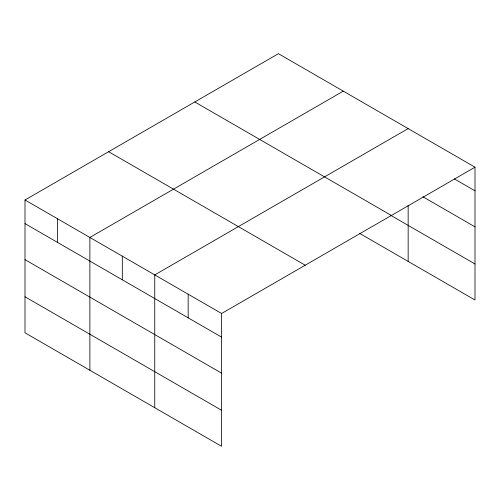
<?xml version="1.0" encoding="UTF-8"?>
<svg xmlns="http://www.w3.org/2000/svg" width="500" height="500" viewBox="0 0 500 500"><rect width="100%" height="100%" fill="white"/><g stroke="black" fill="none" stroke-linecap="round" stroke-linejoin="round"><path stroke-width="0.75" d="M475 167.188L278.406 53.688L25 199.994L25 332.812L221.594 446.312L221.594 313.494L475 167.188L475 300.006L359.5 233.325M343.281 91.144L89.875 237.45L89.875 370.269M408.156 128.6L154.75 274.9L154.75 407.719M454.281 178.863L475 190.825M422.863 196.756L475 226.856M194.781 101.969L391.375 215.469M390.588 215.244L475 263.981M108.625 151.713L305.219 265.212M25 199.994L221.594 313.494M25 223.625L221.594 337.131M25 259.656L221.594 373.162M25 296.781L221.594 410.281M408.156 205.281L408.156 261.419M188.169 294.2L188.169 317.831M122.312 256.175L122.312 279.812M57.438 218.719L57.438 242.356"/></g></svg>
